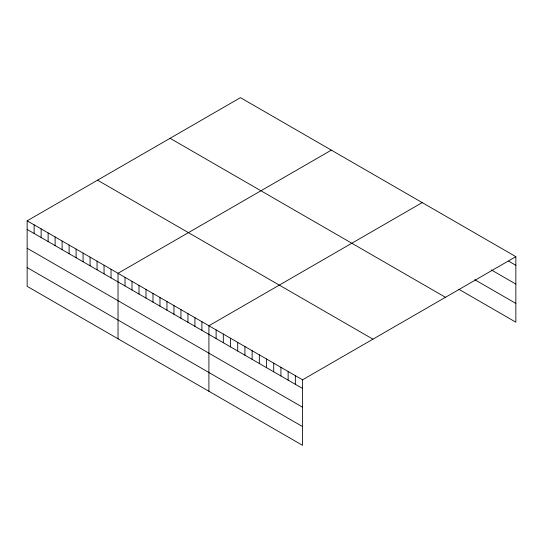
<?xml version="1.0" encoding="UTF-8"?>
<svg xmlns="http://www.w3.org/2000/svg" width="543" height="543" viewBox="0 0 543 543"><rect width="100%" height="100%" fill="white"/><g stroke="black" fill="none" stroke-linecap="round" stroke-linejoin="round"><path stroke-width="0.81" d="M27.15 220.818L302.546 379.815L302.546 445.335L27.15 286.337L27.15 220.818L240.454 97.665L515.85 256.663L515.85 322.182L458.95 289.331M331.339 150.133L118.028 273.285L118.028 338.805M422.216 202.6L208.912 325.752L208.912 391.279M302.546 379.815L515.85 256.663M508.648 261.149L515.85 265.31M491.361 269.939L515.85 284.077M474.792 279.713L515.85 303.415M170.068 138.302L445.457 297.299M97.543 180.174L372.932 339.171M27.15 229.458L302.546 388.462M27.15 248.232L302.546 407.23M27.15 267.57L302.546 426.567M295.344 375.654L295.344 384.301M288.136 371.493L288.136 380.141M280.935 367.339L280.935 375.987M273.733 363.179L273.733 371.826M266.532 359.018L266.532 367.665M259.33 354.864L259.33 363.511M252.128 350.703L252.128 359.351M244.92 346.543L244.92 355.19M237.719 342.389L237.719 351.036M230.517 338.228L230.517 346.875M223.316 334.074L223.316 342.714M216.114 329.913L216.114 338.56M201.921 321.721L201.921 330.361M194.93 317.682L194.93 326.329M187.939 313.644L187.939 322.291M180.948 309.612L180.948 318.252M173.957 305.573L173.957 314.221M166.966 301.535L166.966 310.182M159.975 297.503L159.975 306.15M152.983 293.464L152.983 302.112M145.992 289.426L145.992 298.073M139.001 285.394L139.001 294.041M132.01 281.355L132.01 290.003M125.019 277.324L125.019 285.964M111.037 269.247L111.037 277.894M104.046 265.215L104.046 273.855M97.054 261.176L97.054 269.823M90.07 257.138L90.07 265.785M83.079 253.106L83.079 261.753M76.088 249.067L76.088 257.715M69.097 245.029L69.097 253.676M62.106 240.997L62.106 249.644M55.114 236.958L55.114 245.606M48.123 232.927L48.123 241.567M41.132 228.888L41.132 237.535M34.141 224.85L34.141 233.497"/></g></svg>
